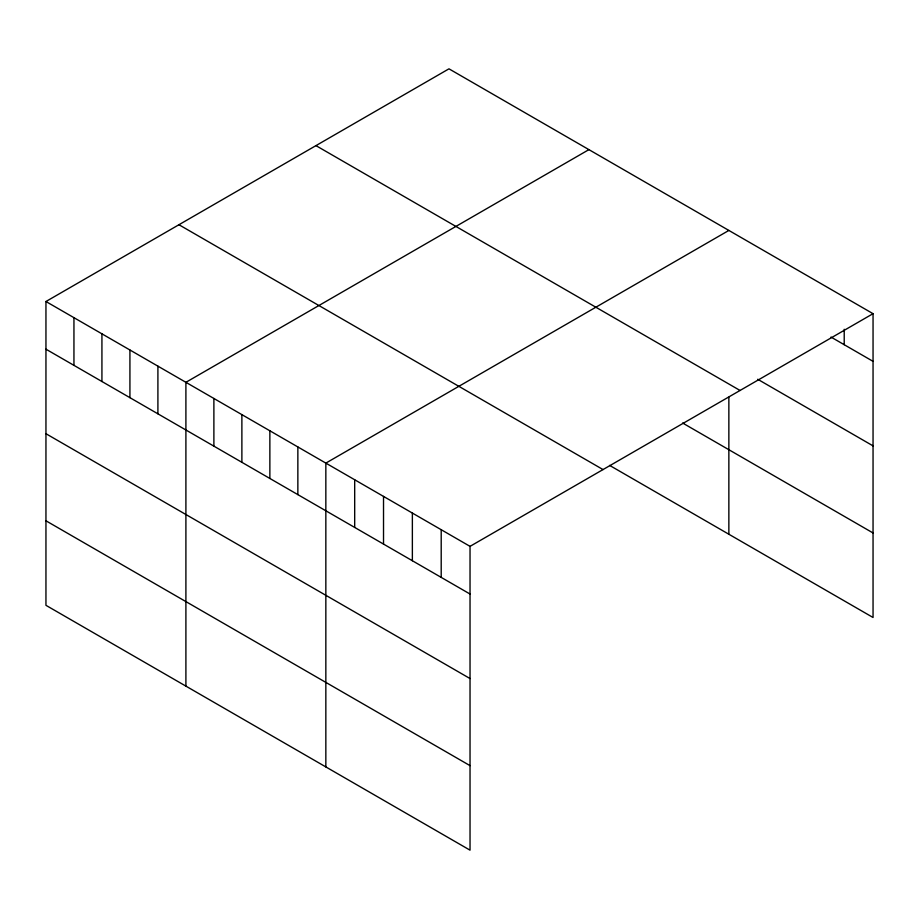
<?xml version="1.0" encoding="UTF-8"?>
<svg xmlns="http://www.w3.org/2000/svg" width="919" height="919" viewBox="0 0 919 919"><rect width="100%" height="100%" fill="white"/><g stroke="black" fill="none" stroke-linecap="round" stroke-linejoin="round"><path stroke-width="1.38" d="M45.95 301.512L470.034 546.357L470.034 850.167L45.95 605.322L45.95 301.512L448.966 68.833L873.05 313.678L873.05 617.488L609.596 465.382M588.907 149.636L185.902 382.315L185.902 686.114M728.859 230.439L325.843 463.119L325.843 766.917M470.034 546.357L873.05 313.678M830.994 337.066L873.05 361.351M757.704 379.271L873.05 445.876M315.964 145.627L740.059 390.472M682.622 423.016L873.05 532.963M178.941 224.73L603.036 469.575M45.95 349.186L470.034 594.03M45.95 433.711L470.034 678.555M45.95 520.797L470.034 765.642M844.216 329.278L844.216 344.694M728.859 397.18L728.859 534.238M441.2 529.712L441.2 577.373M412.367 513.066L412.367 560.728M383.522 496.409L383.522 544.071M354.688 479.764L354.688 527.426M297.859 446.956L297.859 494.617M269.864 430.793L269.864 478.454M241.881 414.63L241.881 462.303M213.886 398.478L213.886 446.14M157.907 366.153L157.907 413.814M129.924 349.99L129.924 397.663M101.929 333.838L101.929 381.5M73.945 317.675L73.945 365.337"/></g></svg>
